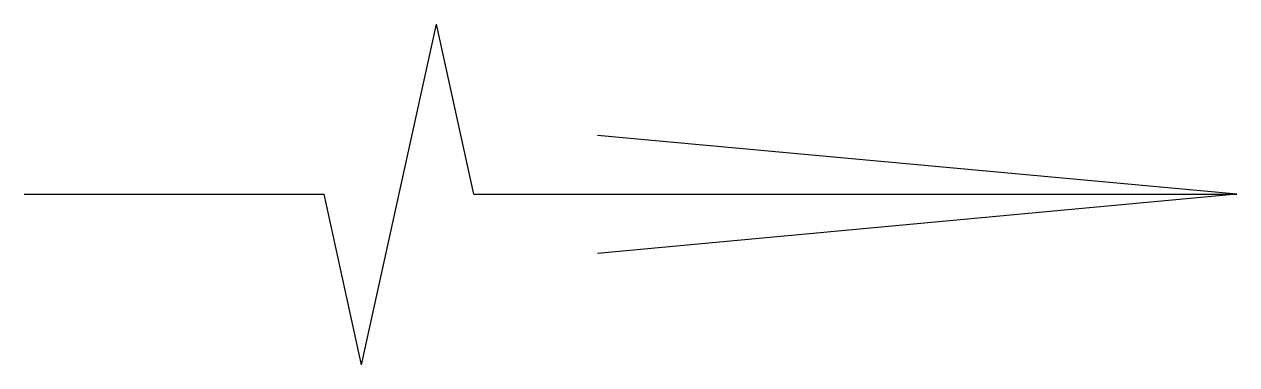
# Model space of a CAD drawing. Header units: metres. Extents: x -22502.7 to -22476.5, y -12385 to -12377.6.
import ezdxf

# ---------------------------------------------------------------- set-up
doc = ezdxf.new("R2010")
doc.units = ezdxf.units.M
doc.layers.add('1', color=7, linetype='Continuous')

msp = doc.modelspace()

# ---------------------------------------------------------------- linework, layer by layer
at = {"layer": '1'}
for p, q in [((-22495.38, -12384.95), (-22493.76, -12377.6)), ((-22492.95, -12381.27), (-22493.76, -12377.6)), ((-22476.46, -12381.27), (-22490.28, -12380)), ((-22502.67, -12381.27), (-22496.19, -12381.27)), ((-22495.38, -12384.95), (-22496.19, -12381.27)), ((-22492.95, -12381.27), (-22476.46, -12381.27)), ((-22476.46, -12381.27), (-22490.28, -12382.55))]:
    msp.add_line(p, q, dxfattribs=at)

doc.saveas('drawing.dxf')
